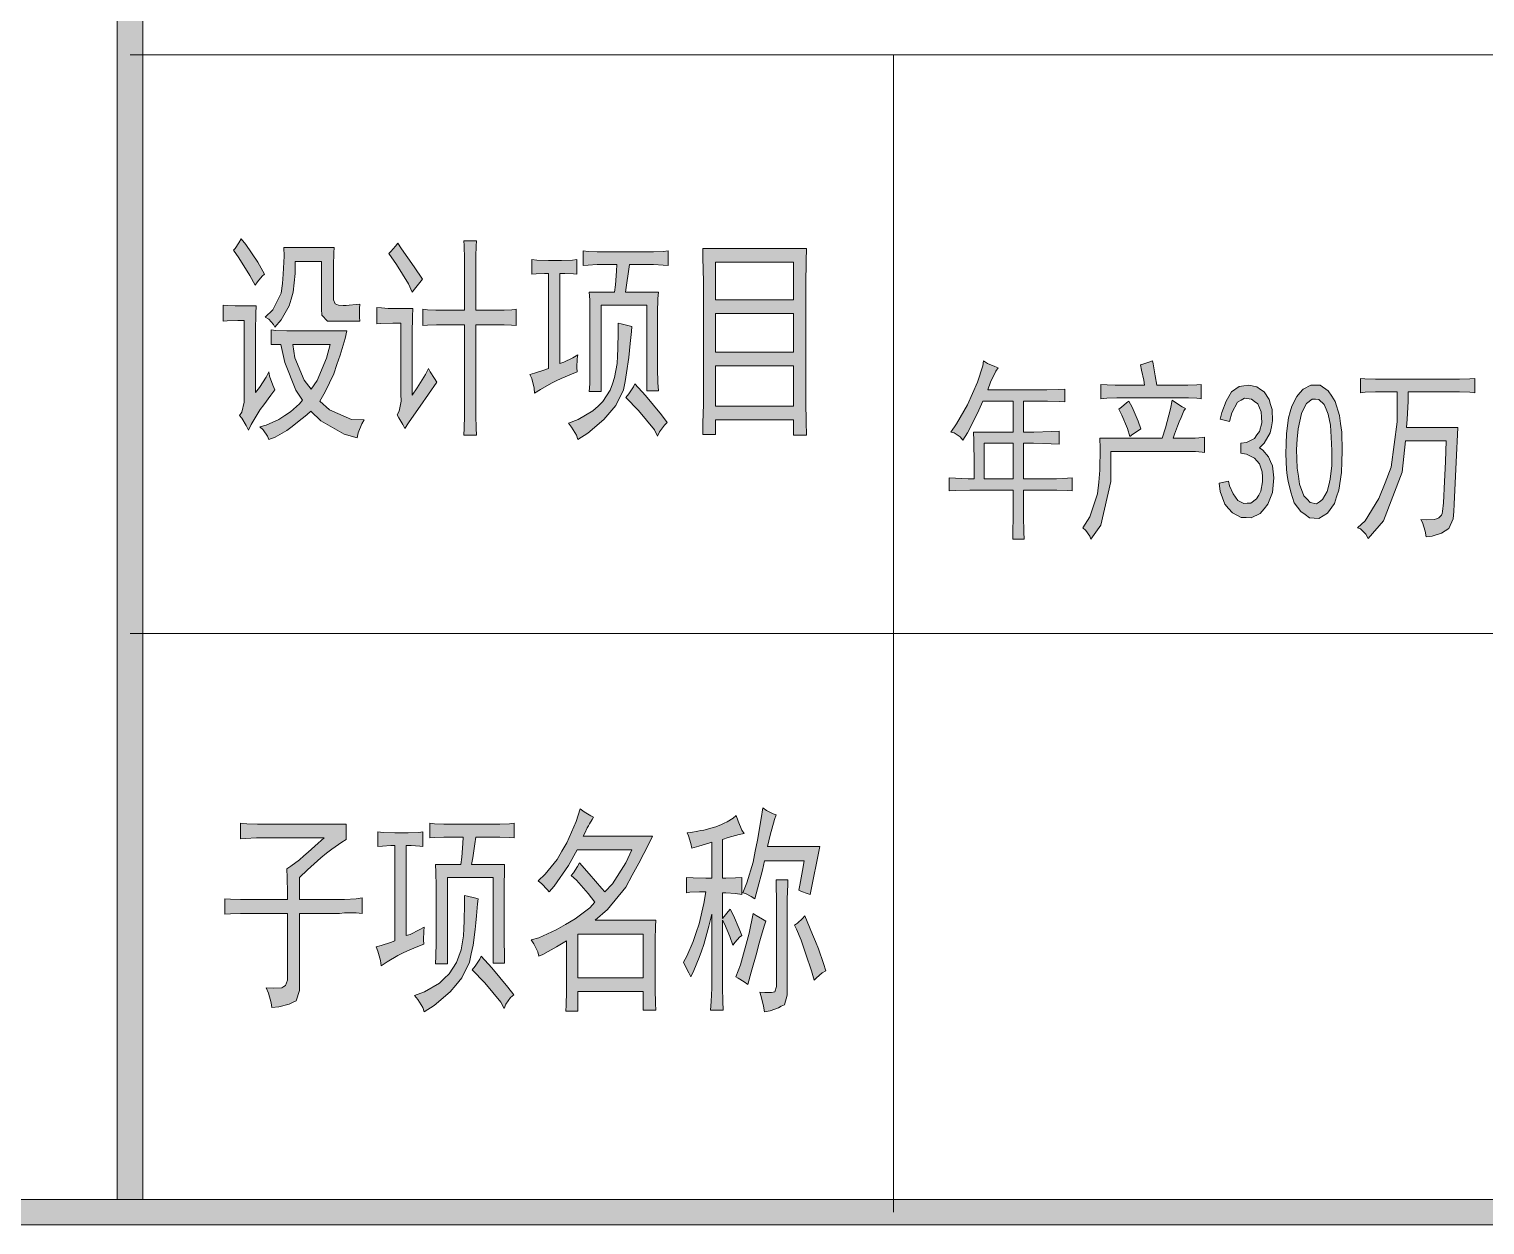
# Model space of a CAD drawing. Header units: millimetres. Extents: x 0 to 207, y 0 to 293.
# Drawn here: x 75.89 to 104.08, y 242.39 to 265.55 of the extents above; entities that cross this region are included whole.
import ezdxf

# ---------------------------------------------------------------- set-up
doc = ezdxf.new("R2010")
doc.units = ezdxf.units.MM

msp = doc.modelspace()

# ---------------------------------------------------------------- hatches: boundary and pattern name
h = msp.add_hatch(color=0)
h.dxf.hatch_style = 2
h.paths.add_polyline_path([(77.593472, 287.224611), (78.087361, 287.224611), (78.087361, 242.883972), (77.593472, 242.883972)])
h = msp.add_hatch(color=0)
h.dxf.hatch_style = 2
h.paths.add_polyline_path([(79.992361, 261.485944), (80.084083, 261.376583), (80.313389, 261.037917), (80.443917, 260.805083), (80.398056, 260.76275), (80.306333, 260.653389), (80.260472, 260.589889), (80.161694, 260.780389), (79.950028, 261.119056), (79.840667, 261.27075), (79.875944, 261.3025), (79.950028, 261.411861)])
h = msp.add_hatch(color=0)
h.dxf.hatch_style = 2
h.paths.add_polyline_path([(83.02625, 261.401278), (83.100333, 261.295444), (83.340222, 260.946194), (83.5025, 260.706306), (83.449583, 260.639278), (83.350806, 260.512278), (83.304944, 260.455833), (83.230861, 260.614583), (83.001556, 260.988528), (82.849861, 261.203722), (82.892194, 261.242528), (82.980389, 261.344833)])
h = msp.add_hatch(color=0)
h.dxf.hatch_style = 2
h.paths.add_polyline_path([(84.317417, 260.106583), (84.317417, 260.935611), (84.317417, 261.101417), (84.310361, 261.358944), (84.303306, 261.450667), (84.546722, 261.450667), (84.543194, 261.344833), (84.536139, 261.154333), (84.536139, 261.069667), (84.536139, 260.106583), (85.012389, 260.106583), (85.082944, 260.106583), (85.234639, 260.113639), (85.315778, 260.124222), (85.315778, 259.806722), (85.227583, 259.817306), (85.082944, 259.824361), (85.0265, 259.824361), (84.536139, 259.824361), (84.536139, 258.162778), (84.536139, 258.064), (84.543194, 257.824111), (84.546722, 257.683), (84.303306, 257.683), (84.310361, 257.824111), (84.317417, 258.056944), (84.317417, 258.148667), (84.317417, 259.824361), (83.862333, 259.824361), (83.774139, 259.824361), (83.601278, 259.817306), (83.513083, 259.806722), (83.513083, 260.124222), (83.601278, 260.113639), (83.763556, 260.106583), (83.841167, 260.106583)])
h = msp.add_hatch(color=0)
h.dxf.hatch_style = 2
h.paths.add_polyline_path([(81.759778, 259.891389), (81.661, 259.891389), (81.555167, 260.007806), (81.548111, 260.124222), (81.548111, 261.052028), (81.036583, 261.052028), (81.036583, 260.819194), (81.001306, 260.455833), (80.9625, 260.321778), (80.923694, 260.19125), (80.764944, 259.916083), (80.641472, 259.774972), (80.620306, 259.831417), (80.528583, 259.933722), (80.458028, 259.972528), (80.602667, 260.113639), (80.768472, 260.438194), (80.789639, 260.621639), (80.807278, 260.805083), (80.824917, 261.154333), (80.817861, 261.320139), (81.795056, 261.320139), (81.788, 261.217833), (81.780944, 260.970889), (81.780944, 260.819194), (81.780944, 260.371167), (81.780944, 260.307667), (81.812694, 260.226528), (81.844444, 260.215944), (81.879722, 260.201833), (81.967917, 260.194778), (82.027889, 260.198306), (82.084333, 260.201833), (82.218389, 260.215944), (82.292472, 260.223), (82.281889, 260.141861), (82.281889, 259.972528), (82.292472, 259.891389)])
h = msp.add_hatch(color=0)
h.dxf.hatch_style = 2
h.paths.add_polyline_path([(86.501111, 258.910667), (86.39175, 258.868333), (86.187139, 258.783667), (86.095417, 258.737806), (86.000167, 258.691944), (85.792028, 258.572), (85.675611, 258.497917), (85.665028, 258.596694), (85.619167, 258.780139), (85.583889, 258.861278), (85.675611, 258.885972), (85.855528, 258.945944), (85.943722, 258.977694), (85.943722, 260.819194), (85.866111, 260.819194), (85.703833, 260.812139), (85.619167, 260.805083), (85.619167, 261.087306), (85.717944, 261.076722), (85.943722, 261.069667), (86.070722, 261.069667), (86.197722, 261.069667), (86.409389, 261.076722), (86.490528, 261.087306), (86.490528, 260.805083), (86.427028, 260.812139), (86.261222, 260.819194), (86.162444, 260.819194), (86.162444, 259.076472), (86.240056, 259.101167), (86.412917, 259.185833), (86.511694, 259.242278), (86.501111, 259.161139), (86.494056, 258.995333)])
h = msp.add_hatch(color=0)
h.dxf.hatch_style = 2
h.paths.add_polyline_path([(87.884, 261.235472), (87.975722, 261.235472), (88.162694, 261.242528), (88.257944, 261.253111), (88.257944, 260.970889), (88.162694, 260.977944), (87.975722, 260.988528), (87.884, 260.988528), (87.513583, 260.988528), (87.495944, 260.854472), (87.453611, 260.589889), (87.432444, 260.455833), (88.070972, 260.455833), (88.063917, 260.332361), (88.056861, 260.057194), (88.056861, 259.909028), (88.056861, 259.076472), (88.056861, 258.970639), (88.063917, 258.702528), (88.070972, 258.547306), (87.848722, 258.547306), (87.848722, 260.205361), (86.966778, 260.205361), (86.966778, 258.529667), (86.733944, 258.529667), (86.741, 258.677833), (86.744528, 258.945944), (86.744528, 259.062361), (86.744528, 259.909028), (86.744528, 260.0325), (86.741, 260.307667), (86.733944, 260.455833), (87.220778, 260.455833), (87.238417, 260.596944), (87.263111, 260.861528), (87.266639, 260.988528), (86.977361, 260.988528), (86.889167, 260.988528), (86.70925, 260.977944), (86.617528, 260.970889), (86.617528, 261.253111), (86.70925, 261.242528), (86.889167, 261.235472), (86.977361, 261.235472)])
h = msp.add_hatch(color=0)
h.paths.add_polyline_path([(90.942583, 261.3025), (90.935528, 261.062611), (90.928472, 260.604), (90.928472, 260.388806), (90.928472, 258.445), (90.928472, 258.321528), (90.935528, 257.940528), (90.942583, 257.683), (90.685056, 257.683), (90.685056, 257.982861), (89.175167, 257.982861), (89.175167, 257.700639), (88.93175, 257.700639), (88.935278, 257.922889), (88.942333, 258.279194), (88.942333, 258.41325), (88.942333, 260.388806), (88.942333, 260.663972), (88.935278, 261.119056), (88.93175, 261.3025)])
h.paths.add_polyline_path([(90.685056, 258.247444), (90.685056, 259.027083), (89.175167, 259.027083), (89.175167, 258.247444)])
h.paths.add_polyline_path([(90.685056, 259.291667), (90.685056, 260.039556), (89.175167, 260.039556), (89.175167, 259.291667)])
h.paths.add_polyline_path([(90.685056, 260.307667), (90.685056, 261.037917), (89.175167, 261.037917), (89.175167, 260.307667)])
h = msp.add_hatch(color=0)
h.dxf.hatch_style = 2
h.paths.add_polyline_path([(80.281639, 260.19125), (80.278111, 260.039556), (80.271056, 259.707944), (80.271056, 259.5245), (80.271056, 258.512028), (80.345139, 258.610806), (80.475667, 258.811889), (80.528583, 258.910667), (80.542694, 258.829528), (80.602667, 258.653139), (80.641472, 258.561417), (80.567389, 258.462639), (80.429806, 258.272139), (80.362778, 258.180417), (80.299278, 258.088694), (80.182861, 257.891139), (80.133472, 257.781778), (80.091139, 257.8735), (80.002944, 258.014611), (79.957083, 258.064), (80.002944, 258.131028), (80.048806, 258.321528), (80.048806, 258.445), (80.048806, 259.909028), (79.928861, 259.909028), (79.72425, 259.898444), (79.643111, 259.891389), (79.643111, 260.205361), (79.720722, 260.198306), (79.875944, 260.19125), (79.957083, 260.19125)])
h = msp.add_hatch(color=0)
h.dxf.hatch_style = 2
h.paths.add_polyline_path([(83.315528, 260.138333), (83.312, 259.983111), (83.304944, 259.6515), (83.304944, 259.475111), (83.304944, 258.462639), (83.403722, 258.60375), (83.558944, 258.861278), (83.618917, 258.977694), (83.654194, 258.910667), (83.735333, 258.780139), (83.781194, 258.713111), (83.456639, 258.247444), (83.379028, 258.138083), (83.234389, 257.922889), (83.163833, 257.817056), (83.125028, 257.891139), (83.047417, 258.021667), (83.015667, 258.081639), (83.054472, 258.148667), (83.08975, 258.346222), (83.082694, 258.480278), (83.082694, 259.856111), (82.927472, 259.856111), (82.694639, 259.849056), (82.620556, 259.842), (82.620556, 260.155972), (82.712278, 260.148917), (82.839278, 260.138333), (82.874556, 260.138333)])
h = msp.add_hatch(color=0)
h.paths.add_polyline_path([(80.574444, 259.725583), (80.666167, 259.715), (80.874306, 259.707944), (80.990722, 259.707944), (82.038472, 259.707944), (82.003194, 259.559778), (81.907944, 259.231694), (81.844444, 259.051778), (81.784472, 258.875389), (81.618667, 258.522611), (81.516361, 258.346222), (81.699806, 258.173361), (82.130194, 257.989917), (82.373611, 257.982861), (82.32775, 257.90525), (82.257194, 257.732389), (82.236028, 257.633611), (81.985556, 257.707694), (81.537528, 257.965222), (81.339972, 258.148667), (81.265889, 258.081639), (81.085972, 257.937), (80.980139, 257.855861), (80.874306, 257.77825), (80.648528, 257.647722), (80.528583, 257.598333), (80.503889, 257.665361), (80.415694, 257.788833), (80.352194, 257.848806), (80.479194, 257.880556), (80.722611, 257.989917), (80.8355, 258.064), (80.948389, 258.138083), (81.12125, 258.289778), (81.177694, 258.363861), (81.050694, 258.554361), (80.839028, 259.094111), (80.757889, 259.443361), (80.574444, 259.443361)])
h.paths.add_polyline_path([(81.350556, 258.579056), (81.466972, 258.744861), (81.646889, 259.178778), (81.713917, 259.443361), (80.990722, 259.443361), (81.033056, 259.185833), (81.212972, 258.751917)])
h = msp.add_hatch(color=0)
h.dxf.hatch_style = 2
h.paths.add_polyline_path([(87.559444, 259.792611), (87.548861, 259.690306), (87.524167, 259.461), (87.513583, 259.326944), (87.499472, 259.192889), (87.457139, 258.893028), (87.425389, 258.727222), (87.393639, 258.561417), (87.245472, 258.258028), (87.129056, 258.123972), (87.012639, 257.986389), (86.705722, 257.725333), (86.511694, 257.598333), (86.483472, 257.683), (86.39175, 257.84175), (86.32825, 257.915833), (86.51875, 257.989917), (86.8045, 258.155722), (86.903278, 258.247444), (86.998528, 258.339167), (87.136111, 258.554361), (87.181972, 258.677833), (87.224306, 258.804833), (87.273694, 259.072944), (87.28075, 259.217583), (87.284278, 259.362222), (87.291333, 259.68325), (87.291333, 259.856111), (87.351306, 259.842), (87.481833, 259.806722)])
h = msp.add_hatch(color=0)
h.paths.add_polyline_path([(93.733056, 257.7465), (93.845944, 257.901722), (94.057611, 258.272139), (94.152861, 258.490861), (94.251639, 258.713111), (94.357472, 259.027083), (94.368056, 259.122333), (94.445667, 259.076472), (94.586778, 259.012972), (94.653806, 258.988278), (94.607944, 258.924778), (94.505639, 258.713111), (94.449194, 258.564944), (95.482833, 258.564944), (95.595722, 258.564944), (95.825028, 258.572), (95.944972, 258.579056), (95.944972, 258.332111), (95.835611, 258.339167), (95.606306, 258.346222), (95.482833, 258.346222), (95.144167, 258.346222), (95.144167, 257.7465), (95.341722, 257.7465), (95.683917, 257.753556), (95.832083, 257.760611), (95.832083, 257.513667), (95.676861, 257.520722), (95.334667, 257.527778), (95.144167, 257.527778), (95.144167, 256.839861), (95.666278, 256.839861), (95.779167, 256.839861), (95.990833, 256.850444), (96.086083, 256.8575), (96.086083, 256.607028), (95.994361, 256.614083), (95.786222, 256.621139), (95.666278, 256.621139), (95.144167, 256.621139), (95.144167, 256.286), (95.144167, 256.116667), (95.151222, 255.80975), (95.15475, 255.672167), (94.9325, 255.672167), (94.936028, 255.80975), (94.939556, 256.102556), (94.939556, 256.257778), (94.939556, 256.621139), (94.244583, 256.621139), (94.103472, 256.621139), (93.831833, 256.614083), (93.704833, 256.607028), (93.704833, 256.8575), (93.824778, 256.850444), (94.068194, 256.839861), (94.184611, 256.839861), (94.184611, 257.125611), (94.177556, 257.580694), (94.174028, 257.7465), (94.939556, 257.7465), (94.939556, 258.346222), (94.357472, 258.346222), (94.251639, 258.113389), (94.057611, 257.732389), (93.969417, 257.58775), (93.912972, 257.65125), (93.796556, 257.732389)])
h.paths.add_polyline_path([(94.939556, 256.839861), (94.939556, 257.527778), (94.378639, 257.527778), (94.378639, 256.839861)])
h = msp.add_hatch(color=0)
h.dxf.hatch_style = 2
h.paths.add_polyline_path([(97.641833, 259.122333), (97.652417, 259.069417), (97.691222, 258.836583), (97.722972, 258.653139), (98.2345, 258.653139), (98.326222, 258.653139), (98.499083, 258.660194), (98.58375, 258.66725), (98.58375, 258.392083), (98.499083, 258.399139), (98.340333, 258.406194), (98.26625, 258.406194), (97.028, 258.406194), (96.950389, 258.406194), (96.756361, 258.399139), (96.639944, 258.392083), (96.639944, 258.66725), (96.763417, 258.660194), (96.918639, 258.653139), (96.957444, 258.653139), (97.486611, 258.653139), (97.4725, 258.748389), (97.430167, 258.945944), (97.405472, 259.04825), (97.468972, 259.069417), (97.585389, 259.104694)])
h = msp.add_hatch(color=0)
h.dxf.hatch_style = 2
h.paths.add_polyline_path([(87.615889, 258.677833), (87.8205, 258.455583), (88.134472, 258.081639), (88.243833, 257.929944), (88.187389, 257.880556), (88.092139, 257.750028), (88.056861, 257.665361), (87.993361, 257.788833), (87.686444, 258.162778), (87.443028, 258.41325), (87.499472, 258.487333), (87.587667, 258.621389)])
h = msp.add_hatch(color=0)
h.dxf.hatch_style = 2
h.paths.add_polyline_path([(98.929472, 256.755194), (99.112917, 256.797528), (99.134083, 256.702278), (99.201111, 256.547056), (99.246972, 256.483556), (99.292833, 256.420056), (99.40925, 256.363611), (99.476278, 256.367139), (99.546833, 256.370667), (99.656194, 256.451806), (99.698528, 256.525889), (99.737333, 256.6035), (99.772611, 256.779889), (99.769083, 256.878667), (99.762028, 256.977444), (99.709111, 257.129139), (99.66325, 257.185583), (99.613861, 257.2385), (99.458639, 257.316111), (99.349278, 257.337278), (99.349278, 257.527778), (99.458639, 257.541889), (99.613861, 257.623028), (99.66325, 257.690056), (99.709111, 257.753556), (99.754972, 257.926417), (99.747917, 258.03225), (99.744389, 258.138083), (99.677361, 258.293306), (99.613861, 258.339167), (99.553889, 258.385028), (99.423361, 258.399139), (99.356333, 258.360333), (99.285778, 258.325056), (99.176417, 258.120444), (99.134083, 257.951111), (98.950639, 257.996972), (98.982389, 258.1275), (99.067056, 258.346222), (99.119972, 258.434417), (99.172889, 258.522611), (99.317528, 258.624917), (99.40925, 258.639028), (99.5045, 258.653139), (99.66325, 258.621389), (99.733806, 258.572), (99.800833, 258.526139), (99.899611, 258.377972), (99.927833, 258.279194), (99.956056, 258.180417), (99.963111, 257.965222), (99.941944, 257.848806), (99.920778, 257.732389), (99.804361, 257.527778), (99.709111, 257.439583), (99.779667, 257.39725), (99.889028, 257.266722), (99.927833, 257.178528), (99.966639, 257.090333), (99.991333, 256.861028), (99.977222, 256.716389), (99.966639, 256.575278), (99.874917, 256.345972), (99.800833, 256.257778), (99.723222, 256.169583), (99.550361, 256.084917), (99.451583, 256.088444), (99.356333, 256.091972), (99.187, 256.180167), (99.112917, 256.264833), (99.042361, 256.3495), (98.950639, 256.592917)])
h = msp.add_hatch(color=0)
h.paths.add_polyline_path([(100.227694, 257.520722), (100.23475, 257.71475), (100.273556, 258.021667), (100.305306, 258.134556), (100.340583, 258.247444), (100.432306, 258.434417), (100.495806, 258.5085), (100.555778, 258.579056), (100.707472, 258.653139), (100.795667, 258.653139), (100.887389, 258.653139), (101.042611, 258.547306), (101.109639, 258.441472), (101.176667, 258.335639), (101.261333, 258.067528), (101.2825, 257.908778), (101.303667, 257.7465), (101.31425, 257.379611), (101.307194, 257.171472), (101.300139, 256.963333), (101.25075, 256.621139), (101.204889, 256.490611), (101.162556, 256.360083), (101.032028, 256.176639), (100.943833, 256.123722), (100.859167, 256.074333), (100.682778, 256.084917), (100.598111, 256.148417), (100.509917, 256.208389), (100.386444, 256.374194), (100.351167, 256.4765), (100.315889, 256.578806), (100.2665, 256.794), (100.248861, 256.906889), (100.23475, 257.019778), (100.224167, 257.326694)])
h.paths.add_polyline_path([(100.442889, 257.608917), (100.428778, 257.407833), (100.439361, 257.048), (100.464056, 256.892778), (100.48875, 256.734028), (100.573417, 256.511778), (100.633389, 256.448278), (100.693361, 256.38125), (100.813306, 256.356556), (100.873278, 256.395361), (100.93325, 256.437694), (101.024972, 256.596444), (101.053194, 256.716389), (101.081417, 256.836333), (101.109639, 257.100917), (101.109639, 257.242028), (101.109639, 257.386667), (101.102583, 257.644194), (101.092, 257.760611), (101.084944, 257.880556), (101.039083, 258.092222), (101.000278, 258.187472), (100.961472, 258.279194), (100.859167, 258.377972), (100.795667, 258.3815), (100.732167, 258.385028), (100.619278, 258.296833), (100.573417, 258.201583), (100.524028, 258.106333), (100.460528, 257.81)])
h = msp.add_hatch(color=0)
h.dxf.hatch_style = 2
h.paths.add_polyline_path([(102.940556, 255.718028), (102.919389, 255.827389), (102.866472, 255.993194), (102.83825, 256.053167), (102.944083, 256.046111), (103.095778, 256.053167), (103.138111, 256.067278), (103.183972, 256.081389), (103.236889, 256.134306), (103.247472, 256.169583), (103.258056, 256.204861), (103.275694, 256.377722), (103.28275, 256.511778), (103.289806, 256.649361), (103.3145, 257.178528), (103.328611, 257.573639), (102.541917, 257.573639), (102.474889, 256.966861), (102.111528, 256.024944), (101.815194, 255.686278), (101.769333, 255.767417), (101.667028, 255.869722), (101.610583, 255.890889), (101.75875, 256.024944), (102.023333, 256.458861), (102.143278, 256.76225), (102.259694, 257.065639), (102.376111, 257.944056), (102.376111, 258.522611), (102.069194, 258.522611), (101.956306, 258.522611), (101.75875, 258.515556), (101.670556, 258.5085), (101.670556, 258.783667), (101.751694, 258.776611), (101.956306, 258.769556), (102.079778, 258.769556), (103.47325, 258.769556), (103.582611, 258.769556), (103.787222, 258.776611), (103.878944, 258.783667), (103.878944, 258.5085), (103.787222, 258.515556), (103.582611, 258.522611), (103.47325, 258.522611), (102.591306, 258.522611), (102.587778, 258.339167), (102.570139, 257.996972), (102.559556, 257.834694), (103.554389, 257.834694), (103.522639, 257.164417), (103.480306, 256.3495), (103.47325, 256.204861), (103.462667, 256.06375), (103.378, 255.876778), (103.307444, 255.834444), (103.236889, 255.788583), (103.053444, 255.732139)])
h = msp.add_hatch(color=0)
h.dxf.hatch_style = 2
h.paths.add_polyline_path([(98.276833, 258.201583), (98.248611, 258.155722), (98.192167, 258.028722), (98.156889, 257.944056), (98.125139, 257.859389), (98.065167, 257.704167), (98.040472, 257.630083), (98.357972, 257.630083), (98.463806, 257.630083), (98.608444, 257.637139), (98.643722, 257.644194), (98.643722, 257.351389), (98.601389, 257.358444), (98.470861, 257.369028), (98.379139, 257.369028), (96.833972, 257.369028), (96.833972, 256.790472), (96.639944, 255.943806), (96.445917, 255.672167), (96.42475, 255.732139), (96.347139, 255.8415), (96.290694, 255.890889), (96.42475, 256.102556), (96.576444, 256.547056), (96.597611, 256.776361), (96.618778, 257.005667), (96.629361, 257.432528), (96.618778, 257.630083), (97.825278, 257.630083), (97.892306, 257.827639), (97.987556, 258.194528), (98.019306, 258.360333), (98.086333, 258.318), (98.213333, 258.236861)])
h = msp.add_hatch(color=0)
h.dxf.hatch_style = 2
h.paths.add_polyline_path([(97.179694, 258.346222), (97.243194, 258.229806), (97.359611, 257.958167), (97.416056, 257.806472), (97.366667, 257.77825), (97.257306, 257.704167), (97.200861, 257.658306), (97.155, 257.813528), (97.049167, 258.074583), (96.985667, 258.187472), (97.038583, 258.229806), (97.133833, 258.310944)])
h = msp.add_hatch(color=0)
h.paths.add_polyline_path([(86.815083, 250.28525), (86.786861, 250.242917), (86.737472, 250.15825), (86.716306, 250.119444), (86.695139, 250.077111), (86.64575, 249.978333), (86.617528, 249.918361), (87.954556, 249.918361), (87.884, 249.770194), (87.689972, 249.392722), (87.562972, 249.163417), (87.4395, 248.934111), (87.083194, 248.500194), (86.850361, 248.292056), (88.025111, 248.292056), (88.018056, 248.168583), (88.011, 247.911056), (88.011, 247.777), (88.011, 247.096139), (88.011, 246.955028), (88.018056, 246.679861), (88.025111, 246.549333), (87.778167, 246.549333), (87.778167, 246.912694), (86.511694, 246.912694), (86.511694, 246.531694), (86.278861, 246.531694), (86.285917, 246.648111), (86.292972, 246.912694), (86.292972, 247.064389), (86.292972, 247.893417), (86.098944, 247.777), (85.834361, 247.628833), (85.75675, 247.593556), (85.735583, 247.678222), (85.657972, 247.833444), (85.605056, 247.911056), (85.75675, 247.949861), (86.091889, 248.101556), (86.275333, 248.207389), (86.458778, 248.31675), (86.741, 248.531944), (86.839778, 248.641306), (86.70925, 248.807111), (86.483472, 249.064639), (86.384694, 249.156361), (86.427028, 249.20575), (86.508167, 249.329222), (86.546972, 249.403306), (86.733944, 249.188111), (86.977361, 248.905889), (87.037333, 248.838861), (87.181972, 248.997611), (87.443028, 249.403306), (87.559444, 249.653778), (86.501111, 249.653778), (86.32825, 249.353917), (86.053083, 248.948222), (85.954306, 248.838861), (85.919028, 248.88825), (85.816722, 248.997611), (85.746167, 249.054056), (85.880222, 249.181056), (86.109528, 249.466806), (86.204778, 249.629083), (86.300028, 249.791361), (86.476417, 250.200583), (86.557556, 250.451056), (86.635167, 250.391083), (86.762167, 250.309944)])
h.paths.add_polyline_path([(87.778167, 247.177278), (87.778167, 248.023944), (86.511694, 248.023944), (86.511694, 247.177278)])
h = msp.add_hatch(color=0)
h.dxf.hatch_style = 2
h.paths.add_polyline_path([(90.349917, 250.334639), (90.318167, 250.242917), (90.237028, 249.936), (90.184111, 249.720806), (91.196583, 249.720806), (91.009611, 248.789472), (90.953167, 248.807111), (90.843806, 248.845917), (90.790889, 248.874139), (90.812056, 248.972917), (90.864972, 249.255139), (90.893194, 249.438583), (90.127667, 249.438583), (90.085333, 249.262194), (89.993611, 248.898833), (89.940694, 248.704806), (89.870139, 248.747139), (89.75725, 248.807111), (89.707861, 248.821222), (89.785472, 249.01525), (89.905417, 249.417417), (89.94775, 249.629083), (89.990083, 249.84075), (90.064167, 250.260556), (90.092389, 250.465167), (90.166472, 250.415778), (90.297, 250.34875)])
h = msp.add_hatch(color=0)
h.dxf.hatch_style = 2
h.paths.add_polyline_path([(80.479194, 246.979722), (80.61325, 246.972667), (80.782583, 246.98325), (80.817861, 247.004417), (80.853139, 247.025583), (80.888417, 247.127889), (80.888417, 247.212556), (80.888417, 248.422583), (80.062917, 248.422583), (79.981778, 248.422583), (79.78775, 248.415528), (79.678389, 248.408472), (79.678389, 248.704806), (79.78775, 248.69775), (79.981778, 248.690694), (80.062917, 248.690694), (80.888417, 248.690694), (80.888417, 248.821222), (80.881361, 249.121083), (80.874306, 249.286889), (80.955444, 249.336278), (81.12125, 249.463278), (81.205917, 249.537361), (81.290583, 249.611444), (81.484611, 249.784306), (81.5975, 249.886611), (80.412167, 249.886611), (80.288694, 249.886611), (80.0735, 249.876028), (79.981778, 249.868972), (79.981778, 250.168833), (80.101722, 250.15825), (80.306333, 250.151194), (80.387472, 250.151194), (82.027889, 250.151194), (82.027889, 249.851333), (81.939694, 249.801944), (81.745667, 249.667889), (81.643361, 249.58675), (81.537528, 249.502083), (81.276472, 249.26925), (81.12125, 249.121083), (81.12125, 248.690694), (81.897361, 248.690694), (81.996139, 248.690694), (82.218389, 248.704806), (82.338333, 248.722444), (82.338333, 248.422583), (82.218389, 248.433167), (81.996139, 248.433167), (81.897361, 248.422583), (81.12125, 248.422583), (81.12125, 247.096139), (81.12125, 246.930333), (81.054222, 246.72925), (80.987194, 246.6975), (80.920167, 246.66575), (80.719083, 246.612833), (80.585028, 246.598722), (80.574444, 246.690444), (80.521528, 246.880944)])
h = msp.add_hatch(color=0)
h.dxf.hatch_style = 2
h.paths.add_polyline_path([(84.910083, 250.151194), (85.001806, 250.151194), (85.188778, 250.15825), (85.2805, 250.168833), (85.2805, 249.886611), (85.188778, 249.893667), (85.001806, 249.900722), (84.910083, 249.900722), (84.536139, 249.900722), (84.5185, 249.770194), (84.479694, 249.502083), (84.455, 249.371556), (85.093528, 249.371556), (85.09, 249.244556), (85.082944, 248.972917), (85.082944, 248.821222), (85.082944, 247.992194), (85.082944, 247.882833), (85.09, 247.61825), (85.093528, 247.4595), (84.874806, 247.4595), (84.874806, 249.121083), (83.989333, 249.121083), (83.989333, 247.445389), (83.7565, 247.445389), (83.763556, 247.593556), (83.770611, 247.858139), (83.770611, 247.974556), (83.770611, 248.821222), (83.770611, 248.948222), (83.763556, 249.219861), (83.7565, 249.371556), (84.246861, 249.371556), (84.2645, 249.512667), (84.285667, 249.77725), (84.292722, 249.900722), (84.003444, 249.900722), (83.91525, 249.900722), (83.735333, 249.893667), (83.643611, 249.886611), (83.643611, 250.168833), (83.735333, 250.15825), (83.91525, 250.151194), (84.003444, 250.151194)])
h = msp.add_hatch(color=0)
h.dxf.hatch_style = 2
h.paths.add_polyline_path([(88.557806, 247.477139), (88.621306, 247.593556), (88.744778, 247.879306), (88.801222, 248.052167), (88.861194, 248.2215), (88.952917, 248.616611), (88.988194, 248.838861), (88.864722, 248.838861), (88.681278, 248.831806), (88.617778, 248.821222), (88.617778, 249.121083), (88.744778, 249.114028), (88.988194, 249.103444), (89.104611, 249.103444), (89.104611, 249.801944), (89.048167, 249.784306), (88.854139, 249.727861), (88.720083, 249.685528), (88.698917, 249.77725), (88.653056, 249.925417), (88.628361, 249.985389), (88.702444, 249.992444), (88.8365, 250.013611), (88.896472, 250.027722), (88.952917, 250.038306), (89.069333, 250.066528), (89.129306, 250.084167), (89.18575, 250.101806), (89.295111, 250.144139), (89.348028, 250.168833), (89.400944, 250.193528), (89.517361, 250.267611), (89.580861, 250.317), (89.616139, 250.207639), (89.690222, 250.034778), (89.732556, 249.96775), (89.633778, 249.950111), (89.425639, 249.893667), (89.31275, 249.851333), (89.31275, 249.103444), (89.37625, 249.103444), (89.563222, 249.114028), (89.686694, 249.121083), (89.686694, 248.789472), (89.563222, 248.807111), (89.37625, 248.821222), (89.31275, 248.821222), (89.31275, 248.323806), (89.348028, 248.366139), (89.425639, 248.457861), (89.464444, 248.50725), (89.524417, 248.383778), (89.633778, 248.12625), (89.686694, 247.992194), (89.644361, 247.960444), (89.559694, 247.868722), (89.510306, 247.80875), (89.453861, 247.974556), (89.355083, 248.217972), (89.31275, 248.292056), (89.31275, 247.064389), (89.31275, 246.979722), (89.319806, 246.722194), (89.326861, 246.549333), (89.079917, 246.549333), (89.094028, 246.715139), (89.104611, 246.972667), (89.104611, 247.064389), (89.104611, 248.408472), (89.051694, 248.175639), (88.952917, 247.819333), (88.907056, 247.692333), (88.861194, 247.568861), (88.755361, 247.318389), (88.698917, 247.194917), (88.663639, 247.269), (88.593083, 247.410111)])
h = msp.add_hatch(color=0)
h.dxf.hatch_style = 2
h.paths.add_polyline_path([(83.527194, 247.826389), (83.414306, 247.784056), (83.213222, 247.699389), (83.117972, 247.653528), (83.02625, 247.607667), (82.818111, 247.487722), (82.701694, 247.410111), (82.687583, 247.512417), (82.641722, 247.692333), (82.606444, 247.777), (82.701694, 247.801694), (82.881611, 247.858139), (82.966278, 247.893417), (82.966278, 249.734917), (82.892194, 249.734917), (82.729917, 249.727861), (82.641722, 249.720806), (82.641722, 250.003028), (82.7405, 249.992444), (82.966278, 249.985389), (83.096806, 249.985389), (83.223806, 249.985389), (83.431944, 249.992444), (83.513083, 250.003028), (83.513083, 249.720806), (83.449583, 249.727861), (83.287306, 249.734917), (83.188528, 249.734917), (83.188528, 247.992194), (83.262611, 248.016889), (83.439, 248.101556), (83.537778, 248.158), (83.527194, 248.076861), (83.520139, 247.911056)])
h = msp.add_hatch(color=0)
h.dxf.hatch_style = 2
h.paths.add_polyline_path([(90.579222, 249.071694), (90.575694, 248.987028), (90.568639, 248.69775), (90.568639, 248.489611), (90.568639, 246.997361), (90.568639, 246.838611), (90.512194, 246.651639), (90.452222, 246.623417), (90.395778, 246.595194), (90.2335, 246.53875), (90.127667, 246.514056), (90.110028, 246.623417), (90.064167, 246.813917), (90.035944, 246.895056), (90.134722, 246.888), (90.26525, 246.888), (90.297, 246.895056), (90.32875, 246.905639), (90.3605, 247.004417), (90.3605, 247.096139), (90.3605, 248.489611), (90.3605, 248.680111), (90.353444, 248.972917), (90.349917, 249.071694)])
h = msp.add_hatch(color=0)
h.dxf.hatch_style = 2
h.paths.add_polyline_path([(84.582, 248.704806), (84.571417, 248.606028), (84.546722, 248.373194), (84.536139, 248.242667), (84.525556, 248.108611), (84.483222, 247.80875), (84.447944, 247.642944), (84.416194, 247.477139), (84.268028, 247.17375), (84.151611, 247.036167), (84.038722, 246.902111), (83.728278, 246.637528), (83.537778, 246.514056), (83.509556, 246.598722), (83.414306, 246.753944), (83.350806, 246.831556), (83.541306, 246.905639), (83.830583, 247.071444), (83.925833, 247.163167), (84.021083, 247.254889), (84.162194, 247.470083), (84.204528, 247.593556), (84.250389, 247.717028), (84.299778, 247.988667), (84.303306, 248.133306), (84.310361, 248.277944), (84.317417, 248.598972), (84.317417, 248.771833), (84.373861, 248.757722), (84.507917, 248.722444)])
h = msp.add_hatch(color=0)
h.dxf.hatch_style = 2
h.paths.add_polyline_path([(90.152361, 248.274417), (90.117083, 248.175639), (90.046528, 247.939278), (90.01125, 247.801694), (89.975972, 247.664111), (89.870139, 247.286639), (89.803111, 247.04675), (89.732556, 247.096139), (89.616139, 247.170222), (89.570278, 247.194917), (89.662, 247.42775), (89.831333, 248.041583), (89.905417, 248.422583), (89.965389, 248.383778), (90.085333, 248.309694)])
h = msp.add_hatch(color=0)
h.dxf.hatch_style = 2
h.paths.add_polyline_path([(90.907306, 248.373194), (90.953167, 248.267361), (91.059, 248.016889), (91.115444, 247.875778), (91.171889, 247.734667), (91.270667, 247.452444), (91.313, 247.311333), (91.242444, 247.269), (91.133083, 247.177278), (91.09075, 247.127889), (91.034306, 247.311333), (90.928472, 247.632361), (90.882611, 247.769944), (90.83675, 247.904), (90.748556, 248.115667), (90.70975, 248.193278), (90.762667, 248.232083), (90.861444, 248.323806)])
h = msp.add_hatch(color=0)
h.dxf.hatch_style = 2
h.paths.add_polyline_path([(84.641972, 247.593556), (84.846583, 247.371306), (85.157028, 246.997361), (85.269917, 246.845667), (85.209944, 246.796278), (85.118222, 246.66575), (85.082944, 246.581083), (85.019444, 246.704556), (84.712528, 247.0785), (84.465583, 247.328972), (84.525556, 247.403056), (84.61375, 247.537111)])
h = msp.add_hatch(color=0)
h.dxf.hatch_style = 2
h.paths.add_polyline_path([(201.9935, 242.883972), (201.9935, 242.390083), (25.124833, 242.390083), (25.124833, 242.883972)])

# ---------------------------------------------------------------- linework, layer by layer
at = {"color": 0, "lineweight": 0}
for points in [[(77.593472, 287.224611), (78.087361, 287.224611), (78.087361, 242.883972), (77.593472, 242.883972)], [(79.992361, 261.485944), (80.084083, 261.376583), (80.313389, 261.037917), (80.443917, 260.805083), (80.398056, 260.76275), (80.306333, 260.653389), (80.260472, 260.589889), (80.161694, 260.780389), (79.950028, 261.119056), (79.840667, 261.27075), (79.875944, 261.3025), (79.950028, 261.411861)], [(83.02625, 261.401278), (83.100333, 261.295444), (83.340222, 260.946194), (83.5025, 260.706306), (83.449583, 260.639278), (83.350806, 260.512278), (83.304944, 260.455833), (83.230861, 260.614583), (83.001556, 260.988528), (82.849861, 261.203722), (82.892194, 261.242528), (82.980389, 261.344833)], [(84.317417, 260.106583), (84.317417, 260.935611), (84.317417, 261.101417), (84.310361, 261.358944), (84.303306, 261.450667), (84.546722, 261.450667), (84.543194, 261.344833), (84.536139, 261.154333), (84.536139, 261.069667), (84.536139, 260.106583), (85.012389, 260.106583), (85.082944, 260.106583), (85.234639, 260.113639), (85.315778, 260.124222), (85.315778, 259.806722), (85.227583, 259.817306), (85.082944, 259.824361), (85.0265, 259.824361), (84.536139, 259.824361), (84.536139, 258.162778), (84.536139, 258.064), (84.543194, 257.824111), (84.546722, 257.683), (84.303306, 257.683), (84.310361, 257.824111), (84.317417, 258.056944), (84.317417, 258.148667), (84.317417, 259.824361), (83.862333, 259.824361), (83.774139, 259.824361), (83.601278, 259.817306), (83.513083, 259.806722), (83.513083, 260.124222), (83.601278, 260.113639), (83.763556, 260.106583), (83.841167, 260.106583)], [(81.759778, 259.891389), (81.661, 259.891389), (81.555167, 260.007806), (81.548111, 260.124222), (81.548111, 261.052028), (81.036583, 261.052028), (81.036583, 260.819194), (81.001306, 260.455833), (80.9625, 260.321778), (80.923694, 260.19125), (80.764944, 259.916083), (80.641472, 259.774972), (80.620306, 259.831417), (80.528583, 259.933722), (80.458028, 259.972528), (80.602667, 260.113639), (80.768472, 260.438194), (80.789639, 260.621639), (80.807278, 260.805083), (80.824917, 261.154333), (80.817861, 261.320139), (81.795056, 261.320139), (81.788, 261.217833), (81.780944, 260.970889), (81.780944, 260.819194), (81.780944, 260.371167), (81.780944, 260.307667), (81.812694, 260.226528), (81.844444, 260.215944), (81.879722, 260.201833), (81.967917, 260.194778), (82.027889, 260.198306), (82.084333, 260.201833), (82.218389, 260.215944), (82.292472, 260.223), (82.281889, 260.141861), (82.281889, 259.972528), (82.292472, 259.891389)], [(86.501111, 258.910667), (86.39175, 258.868333), (86.187139, 258.783667), (86.095417, 258.737806), (86.000167, 258.691944), (85.792028, 258.572), (85.675611, 258.497917), (85.665028, 258.596694), (85.619167, 258.780139), (85.583889, 258.861278), (85.675611, 258.885972), (85.855528, 258.945944), (85.943722, 258.977694), (85.943722, 260.819194), (85.866111, 260.819194), (85.703833, 260.812139), (85.619167, 260.805083), (85.619167, 261.087306), (85.717944, 261.076722), (85.943722, 261.069667), (86.070722, 261.069667), (86.197722, 261.069667), (86.409389, 261.076722), (86.490528, 261.087306), (86.490528, 260.805083), (86.427028, 260.812139), (86.261222, 260.819194), (86.162444, 260.819194), (86.162444, 259.076472), (86.240056, 259.101167), (86.412917, 259.185833), (86.511694, 259.242278), (86.501111, 259.161139), (86.494056, 258.995333)], [(87.884, 261.235472), (87.975722, 261.235472), (88.162694, 261.242528), (88.257944, 261.253111), (88.257944, 260.970889), (88.162694, 260.977944), (87.975722, 260.988528), (87.884, 260.988528), (87.513583, 260.988528), (87.495944, 260.854472), (87.453611, 260.589889), (87.432444, 260.455833), (88.070972, 260.455833), (88.063917, 260.332361), (88.056861, 260.057194), (88.056861, 259.909028), (88.056861, 259.076472), (88.056861, 258.970639), (88.063917, 258.702528), (88.070972, 258.547306), (87.848722, 258.547306), (87.848722, 260.205361), (86.966778, 260.205361), (86.966778, 258.529667), (86.733944, 258.529667), (86.741, 258.677833), (86.744528, 258.945944), (86.744528, 259.062361), (86.744528, 259.909028), (86.744528, 260.0325), (86.741, 260.307667), (86.733944, 260.455833), (87.220778, 260.455833), (87.238417, 260.596944), (87.263111, 260.861528), (87.266639, 260.988528), (86.977361, 260.988528), (86.889167, 260.988528), (86.70925, 260.977944), (86.617528, 260.970889), (86.617528, 261.253111), (86.70925, 261.242528), (86.889167, 261.235472), (86.977361, 261.235472)], [(90.942583, 261.3025), (90.935528, 261.062611), (90.928472, 260.604), (90.928472, 260.388806), (90.928472, 258.445), (90.928472, 258.321528), (90.935528, 257.940528), (90.942583, 257.683), (90.685056, 257.683), (90.685056, 257.982861), (89.175167, 257.982861), (89.175167, 257.700639), (88.93175, 257.700639), (88.935278, 257.922889), (88.942333, 258.279194), (88.942333, 258.41325), (88.942333, 260.388806), (88.942333, 260.663972), (88.935278, 261.119056), (88.93175, 261.3025)], [(90.685056, 260.307667), (90.685056, 261.037917), (89.175167, 261.037917), (89.175167, 260.307667)], [(80.281639, 260.19125), (80.278111, 260.039556), (80.271056, 259.707944), (80.271056, 259.5245), (80.271056, 258.512028), (80.345139, 258.610806), (80.475667, 258.811889), (80.528583, 258.910667), (80.542694, 258.829528), (80.602667, 258.653139), (80.641472, 258.561417), (80.567389, 258.462639), (80.429806, 258.272139), (80.362778, 258.180417), (80.299278, 258.088694), (80.182861, 257.891139), (80.133472, 257.781778), (80.091139, 257.8735), (80.002944, 258.014611), (79.957083, 258.064), (80.002944, 258.131028), (80.048806, 258.321528), (80.048806, 258.445), (80.048806, 259.909028), (79.928861, 259.909028), (79.72425, 259.898444), (79.643111, 259.891389), (79.643111, 260.205361), (79.720722, 260.198306), (79.875944, 260.19125), (79.957083, 260.19125)], [(83.315528, 260.138333), (83.312, 259.983111), (83.304944, 259.6515), (83.304944, 259.475111), (83.304944, 258.462639), (83.403722, 258.60375), (83.558944, 258.861278), (83.618917, 258.977694), (83.654194, 258.910667), (83.735333, 258.780139), (83.781194, 258.713111), (83.456639, 258.247444), (83.379028, 258.138083), (83.234389, 257.922889), (83.163833, 257.817056), (83.125028, 257.891139), (83.047417, 258.021667), (83.015667, 258.081639), (83.054472, 258.148667), (83.08975, 258.346222), (83.082694, 258.480278), (83.082694, 259.856111), (82.927472, 259.856111), (82.694639, 259.849056), (82.620556, 259.842), (82.620556, 260.155972), (82.712278, 260.148917), (82.839278, 260.138333), (82.874556, 260.138333)], [(90.685056, 259.291667), (90.685056, 260.039556), (89.175167, 260.039556), (89.175167, 259.291667)], [(80.574444, 259.725583), (80.666167, 259.715), (80.874306, 259.707944), (80.990722, 259.707944), (82.038472, 259.707944), (82.003194, 259.559778), (81.907944, 259.231694), (81.844444, 259.051778), (81.784472, 258.875389), (81.618667, 258.522611), (81.516361, 258.346222), (81.699806, 258.173361), (82.130194, 257.989917), (82.373611, 257.982861), (82.32775, 257.90525), (82.257194, 257.732389), (82.236028, 257.633611), (81.985556, 257.707694), (81.537528, 257.965222), (81.339972, 258.148667), (81.265889, 258.081639), (81.085972, 257.937), (80.980139, 257.855861), (80.874306, 257.77825), (80.648528, 257.647722), (80.528583, 257.598333), (80.503889, 257.665361), (80.415694, 257.788833), (80.352194, 257.848806), (80.479194, 257.880556), (80.722611, 257.989917), (80.8355, 258.064), (80.948389, 258.138083), (81.12125, 258.289778), (81.177694, 258.363861), (81.050694, 258.554361), (80.839028, 259.094111), (80.757889, 259.443361), (80.574444, 259.443361)], [(87.559444, 259.792611), (87.548861, 259.690306), (87.524167, 259.461), (87.513583, 259.326944), (87.499472, 259.192889), (87.457139, 258.893028), (87.425389, 258.727222), (87.393639, 258.561417), (87.245472, 258.258028), (87.129056, 258.123972), (87.012639, 257.986389), (86.705722, 257.725333), (86.511694, 257.598333), (86.483472, 257.683), (86.39175, 257.84175), (86.32825, 257.915833), (86.51875, 257.989917), (86.8045, 258.155722), (86.903278, 258.247444), (86.998528, 258.339167), (87.136111, 258.554361), (87.181972, 258.677833), (87.224306, 258.804833), (87.273694, 259.072944), (87.28075, 259.217583), (87.284278, 259.362222), (87.291333, 259.68325), (87.291333, 259.856111), (87.351306, 259.842), (87.481833, 259.806722)], [(81.350556, 258.579056), (81.466972, 258.744861), (81.646889, 259.178778), (81.713917, 259.443361), (80.990722, 259.443361), (81.033056, 259.185833), (81.212972, 258.751917)], [(93.733056, 257.7465), (93.845944, 257.901722), (94.057611, 258.272139), (94.152861, 258.490861), (94.251639, 258.713111), (94.357472, 259.027083), (94.368056, 259.122333), (94.445667, 259.076472), (94.586778, 259.012972), (94.653806, 258.988278), (94.607944, 258.924778), (94.505639, 258.713111), (94.449194, 258.564944), (95.482833, 258.564944), (95.595722, 258.564944), (95.825028, 258.572), (95.944972, 258.579056), (95.944972, 258.332111), (95.835611, 258.339167), (95.606306, 258.346222), (95.482833, 258.346222), (95.144167, 258.346222), (95.144167, 257.7465), (95.341722, 257.7465), (95.683917, 257.753556), (95.832083, 257.760611), (95.832083, 257.513667), (95.676861, 257.520722), (95.334667, 257.527778), (95.144167, 257.527778), (95.144167, 256.839861), (95.666278, 256.839861), (95.779167, 256.839861), (95.990833, 256.850444), (96.086083, 256.8575), (96.086083, 256.607028), (95.994361, 256.614083), (95.786222, 256.621139), (95.666278, 256.621139), (95.144167, 256.621139), (95.144167, 256.286), (95.144167, 256.116667), (95.151222, 255.80975), (95.15475, 255.672167), (94.9325, 255.672167), (94.936028, 255.80975), (94.939556, 256.102556), (94.939556, 256.257778), (94.939556, 256.621139), (94.244583, 256.621139), (94.103472, 256.621139), (93.831833, 256.614083), (93.704833, 256.607028), (93.704833, 256.8575), (93.824778, 256.850444), (94.068194, 256.839861), (94.184611, 256.839861), (94.184611, 257.125611), (94.177556, 257.580694), (94.174028, 257.7465), (94.939556, 257.7465), (94.939556, 258.346222), (94.357472, 258.346222), (94.251639, 258.113389), (94.057611, 257.732389), (93.969417, 257.58775), (93.912972, 257.65125), (93.796556, 257.732389)], [(97.641833, 259.122333), (97.652417, 259.069417), (97.691222, 258.836583), (97.722972, 258.653139), (98.2345, 258.653139), (98.326222, 258.653139), (98.499083, 258.660194), (98.58375, 258.66725), (98.58375, 258.392083), (98.499083, 258.399139), (98.340333, 258.406194), (98.26625, 258.406194), (97.028, 258.406194), (96.950389, 258.406194), (96.756361, 258.399139), (96.639944, 258.392083), (96.639944, 258.66725), (96.763417, 258.660194), (96.918639, 258.653139), (96.957444, 258.653139), (97.486611, 258.653139), (97.4725, 258.748389), (97.430167, 258.945944), (97.405472, 259.04825), (97.468972, 259.069417), (97.585389, 259.104694)], [(90.685056, 258.247444), (90.685056, 259.027083), (89.175167, 259.027083), (89.175167, 258.247444)], [(87.615889, 258.677833), (87.8205, 258.455583), (88.134472, 258.081639), (88.243833, 257.929944), (88.187389, 257.880556), (88.092139, 257.750028), (88.056861, 257.665361), (87.993361, 257.788833), (87.686444, 258.162778), (87.443028, 258.41325), (87.499472, 258.487333), (87.587667, 258.621389)], [(98.929472, 256.755194), (99.112917, 256.797528), (99.134083, 256.702278), (99.201111, 256.547056), (99.246972, 256.483556), (99.292833, 256.420056), (99.40925, 256.363611), (99.476278, 256.367139), (99.546833, 256.370667), (99.656194, 256.451806), (99.698528, 256.525889), (99.737333, 256.6035), (99.772611, 256.779889), (99.769083, 256.878667), (99.762028, 256.977444), (99.709111, 257.129139), (99.66325, 257.185583), (99.613861, 257.2385), (99.458639, 257.316111), (99.349278, 257.337278), (99.349278, 257.527778), (99.458639, 257.541889), (99.613861, 257.623028), (99.66325, 257.690056), (99.709111, 257.753556), (99.754972, 257.926417), (99.747917, 258.03225), (99.744389, 258.138083), (99.677361, 258.293306), (99.613861, 258.339167), (99.553889, 258.385028), (99.423361, 258.399139), (99.356333, 258.360333), (99.285778, 258.325056), (99.176417, 258.120444), (99.134083, 257.951111), (98.950639, 257.996972), (98.982389, 258.1275), (99.067056, 258.346222), (99.119972, 258.434417), (99.172889, 258.522611), (99.317528, 258.624917), (99.40925, 258.639028), (99.5045, 258.653139), (99.66325, 258.621389), (99.733806, 258.572), (99.800833, 258.526139), (99.899611, 258.377972), (99.927833, 258.279194), (99.956056, 258.180417), (99.963111, 257.965222), (99.941944, 257.848806), (99.920778, 257.732389), (99.804361, 257.527778), (99.709111, 257.439583), (99.779667, 257.39725), (99.889028, 257.266722), (99.927833, 257.178528), (99.966639, 257.090333), (99.991333, 256.861028), (99.977222, 256.716389), (99.966639, 256.575278), (99.874917, 256.345972), (99.800833, 256.257778), (99.723222, 256.169583), (99.550361, 256.084917), (99.451583, 256.088444), (99.356333, 256.091972), (99.187, 256.180167), (99.112917, 256.264833), (99.042361, 256.3495), (98.950639, 256.592917)], [(100.227694, 257.520722), (100.23475, 257.71475), (100.273556, 258.021667), (100.305306, 258.134556), (100.340583, 258.247444), (100.432306, 258.434417), (100.495806, 258.5085), (100.555778, 258.579056), (100.707472, 258.653139), (100.795667, 258.653139), (100.887389, 258.653139), (101.042611, 258.547306), (101.109639, 258.441472), (101.176667, 258.335639), (101.261333, 258.067528), (101.2825, 257.908778), (101.303667, 257.7465), (101.31425, 257.379611), (101.307194, 257.171472), (101.300139, 256.963333), (101.25075, 256.621139), (101.204889, 256.490611), (101.162556, 256.360083), (101.032028, 256.176639), (100.943833, 256.123722), (100.859167, 256.074333), (100.682778, 256.084917), (100.598111, 256.148417), (100.509917, 256.208389), (100.386444, 256.374194), (100.351167, 256.4765), (100.315889, 256.578806), (100.2665, 256.794), (100.248861, 256.906889), (100.23475, 257.019778), (100.224167, 257.326694)], [(102.940556, 255.718028), (102.919389, 255.827389), (102.866472, 255.993194), (102.83825, 256.053167), (102.944083, 256.046111), (103.095778, 256.053167), (103.138111, 256.067278), (103.183972, 256.081389), (103.236889, 256.134306), (103.247472, 256.169583), (103.258056, 256.204861), (103.275694, 256.377722), (103.28275, 256.511778), (103.289806, 256.649361), (103.3145, 257.178528), (103.328611, 257.573639), (102.541917, 257.573639), (102.474889, 256.966861), (102.111528, 256.024944), (101.815194, 255.686278), (101.769333, 255.767417), (101.667028, 255.869722), (101.610583, 255.890889), (101.75875, 256.024944), (102.023333, 256.458861), (102.143278, 256.76225), (102.259694, 257.065639), (102.376111, 257.944056), (102.376111, 258.522611), (102.069194, 258.522611), (101.956306, 258.522611), (101.75875, 258.515556), (101.670556, 258.5085), (101.670556, 258.783667), (101.751694, 258.776611), (101.956306, 258.769556), (102.079778, 258.769556), (103.47325, 258.769556), (103.582611, 258.769556), (103.787222, 258.776611), (103.878944, 258.783667), (103.878944, 258.5085), (103.787222, 258.515556), (103.582611, 258.522611), (103.47325, 258.522611), (102.591306, 258.522611), (102.587778, 258.339167), (102.570139, 257.996972), (102.559556, 257.834694), (103.554389, 257.834694), (103.522639, 257.164417), (103.480306, 256.3495), (103.47325, 256.204861), (103.462667, 256.06375), (103.378, 255.876778), (103.307444, 255.834444), (103.236889, 255.788583), (103.053444, 255.732139)], [(98.276833, 258.201583), (98.248611, 258.155722), (98.192167, 258.028722), (98.156889, 257.944056), (98.125139, 257.859389), (98.065167, 257.704167), (98.040472, 257.630083), (98.357972, 257.630083), (98.463806, 257.630083), (98.608444, 257.637139), (98.643722, 257.644194), (98.643722, 257.351389), (98.601389, 257.358444), (98.470861, 257.369028), (98.379139, 257.369028), (96.833972, 257.369028), (96.833972, 256.790472), (96.639944, 255.943806), (96.445917, 255.672167), (96.42475, 255.732139), (96.347139, 255.8415), (96.290694, 255.890889), (96.42475, 256.102556), (96.576444, 256.547056), (96.597611, 256.776361), (96.618778, 257.005667), (96.629361, 257.432528), (96.618778, 257.630083), (97.825278, 257.630083), (97.892306, 257.827639), (97.987556, 258.194528), (98.019306, 258.360333), (98.086333, 258.318), (98.213333, 258.236861)], [(97.179694, 258.346222), (97.243194, 258.229806), (97.359611, 257.958167), (97.416056, 257.806472), (97.366667, 257.77825), (97.257306, 257.704167), (97.200861, 257.658306), (97.155, 257.813528), (97.049167, 258.074583), (96.985667, 258.187472), (97.038583, 258.229806), (97.133833, 258.310944)], [(100.442889, 257.608917), (100.428778, 257.407833), (100.439361, 257.048), (100.464056, 256.892778), (100.48875, 256.734028), (100.573417, 256.511778), (100.633389, 256.448278), (100.693361, 256.38125), (100.813306, 256.356556), (100.873278, 256.395361), (100.93325, 256.437694), (101.024972, 256.596444), (101.053194, 256.716389), (101.081417, 256.836333), (101.109639, 257.100917), (101.109639, 257.242028), (101.109639, 257.386667), (101.102583, 257.644194), (101.092, 257.760611), (101.084944, 257.880556), (101.039083, 258.092222), (101.000278, 258.187472), (100.961472, 258.279194), (100.859167, 258.377972), (100.795667, 258.3815), (100.732167, 258.385028), (100.619278, 258.296833), (100.573417, 258.201583), (100.524028, 258.106333), (100.460528, 257.81)], [(94.939556, 256.839861), (94.939556, 257.527778), (94.378639, 257.527778), (94.378639, 256.839861)], [(86.815083, 250.28525), (86.786861, 250.242917), (86.737472, 250.15825), (86.716306, 250.119444), (86.695139, 250.077111), (86.64575, 249.978333), (86.617528, 249.918361), (87.954556, 249.918361), (87.884, 249.770194), (87.689972, 249.392722), (87.562972, 249.163417), (87.4395, 248.934111), (87.083194, 248.500194), (86.850361, 248.292056), (88.025111, 248.292056), (88.018056, 248.168583), (88.011, 247.911056), (88.011, 247.777), (88.011, 247.096139), (88.011, 246.955028), (88.018056, 246.679861), (88.025111, 246.549333), (87.778167, 246.549333), (87.778167, 246.912694), (86.511694, 246.912694), (86.511694, 246.531694), (86.278861, 246.531694), (86.285917, 246.648111), (86.292972, 246.912694), (86.292972, 247.064389), (86.292972, 247.893417), (86.098944, 247.777), (85.834361, 247.628833), (85.75675, 247.593556), (85.735583, 247.678222), (85.657972, 247.833444), (85.605056, 247.911056), (85.75675, 247.949861), (86.091889, 248.101556), (86.275333, 248.207389), (86.458778, 248.31675), (86.741, 248.531944), (86.839778, 248.641306), (86.70925, 248.807111), (86.483472, 249.064639), (86.384694, 249.156361), (86.427028, 249.20575), (86.508167, 249.329222), (86.546972, 249.403306), (86.733944, 249.188111), (86.977361, 248.905889), (87.037333, 248.838861), (87.181972, 248.997611), (87.443028, 249.403306), (87.559444, 249.653778), (86.501111, 249.653778), (86.32825, 249.353917), (86.053083, 248.948222), (85.954306, 248.838861), (85.919028, 248.88825), (85.816722, 248.997611), (85.746167, 249.054056), (85.880222, 249.181056), (86.109528, 249.466806), (86.204778, 249.629083), (86.300028, 249.791361), (86.476417, 250.200583), (86.557556, 250.451056), (86.635167, 250.391083), (86.762167, 250.309944)], [(90.349917, 250.334639), (90.318167, 250.242917), (90.237028, 249.936), (90.184111, 249.720806), (91.196583, 249.720806), (91.009611, 248.789472), (90.953167, 248.807111), (90.843806, 248.845917), (90.790889, 248.874139), (90.812056, 248.972917), (90.864972, 249.255139), (90.893194, 249.438583), (90.127667, 249.438583), (90.085333, 249.262194), (89.993611, 248.898833), (89.940694, 248.704806), (89.870139, 248.747139), (89.75725, 248.807111), (89.707861, 248.821222), (89.785472, 249.01525), (89.905417, 249.417417), (89.94775, 249.629083), (89.990083, 249.84075), (90.064167, 250.260556), (90.092389, 250.465167), (90.166472, 250.415778), (90.297, 250.34875)], [(80.479194, 246.979722), (80.61325, 246.972667), (80.782583, 246.98325), (80.817861, 247.004417), (80.853139, 247.025583), (80.888417, 247.127889), (80.888417, 247.212556), (80.888417, 248.422583), (80.062917, 248.422583), (79.981778, 248.422583), (79.78775, 248.415528), (79.678389, 248.408472), (79.678389, 248.704806), (79.78775, 248.69775), (79.981778, 248.690694), (80.062917, 248.690694), (80.888417, 248.690694), (80.888417, 248.821222), (80.881361, 249.121083), (80.874306, 249.286889), (80.955444, 249.336278), (81.12125, 249.463278), (81.205917, 249.537361), (81.290583, 249.611444), (81.484611, 249.784306), (81.5975, 249.886611), (80.412167, 249.886611), (80.288694, 249.886611), (80.0735, 249.876028), (79.981778, 249.868972), (79.981778, 250.168833), (80.101722, 250.15825), (80.306333, 250.151194), (80.387472, 250.151194), (82.027889, 250.151194), (82.027889, 249.851333), (81.939694, 249.801944), (81.745667, 249.667889), (81.643361, 249.58675), (81.537528, 249.502083), (81.276472, 249.26925), (81.12125, 249.121083), (81.12125, 248.690694), (81.897361, 248.690694), (81.996139, 248.690694), (82.218389, 248.704806), (82.338333, 248.722444), (82.338333, 248.422583), (82.218389, 248.433167), (81.996139, 248.433167), (81.897361, 248.422583), (81.12125, 248.422583), (81.12125, 247.096139), (81.12125, 246.930333), (81.054222, 246.72925), (80.987194, 246.6975), (80.920167, 246.66575), (80.719083, 246.612833), (80.585028, 246.598722), (80.574444, 246.690444), (80.521528, 246.880944)], [(84.910083, 250.151194), (85.001806, 250.151194), (85.188778, 250.15825), (85.2805, 250.168833), (85.2805, 249.886611), (85.188778, 249.893667), (85.001806, 249.900722), (84.910083, 249.900722), (84.536139, 249.900722), (84.5185, 249.770194), (84.479694, 249.502083), (84.455, 249.371556), (85.093528, 249.371556), (85.09, 249.244556), (85.082944, 248.972917), (85.082944, 248.821222), (85.082944, 247.992194), (85.082944, 247.882833), (85.09, 247.61825), (85.093528, 247.4595), (84.874806, 247.4595), (84.874806, 249.121083), (83.989333, 249.121083), (83.989333, 247.445389), (83.7565, 247.445389), (83.763556, 247.593556), (83.770611, 247.858139), (83.770611, 247.974556), (83.770611, 248.821222), (83.770611, 248.948222), (83.763556, 249.219861), (83.7565, 249.371556), (84.246861, 249.371556), (84.2645, 249.512667), (84.285667, 249.77725), (84.292722, 249.900722), (84.003444, 249.900722), (83.91525, 249.900722), (83.735333, 249.893667), (83.643611, 249.886611), (83.643611, 250.168833), (83.735333, 250.15825), (83.91525, 250.151194), (84.003444, 250.151194)], [(88.557806, 247.477139), (88.621306, 247.593556), (88.744778, 247.879306), (88.801222, 248.052167), (88.861194, 248.2215), (88.952917, 248.616611), (88.988194, 248.838861), (88.864722, 248.838861), (88.681278, 248.831806), (88.617778, 248.821222), (88.617778, 249.121083), (88.744778, 249.114028), (88.988194, 249.103444), (89.104611, 249.103444), (89.104611, 249.801944), (89.048167, 249.784306), (88.854139, 249.727861), (88.720083, 249.685528), (88.698917, 249.77725), (88.653056, 249.925417), (88.628361, 249.985389), (88.702444, 249.992444), (88.8365, 250.013611), (88.896472, 250.027722), (88.952917, 250.038306), (89.069333, 250.066528), (89.129306, 250.084167), (89.18575, 250.101806), (89.295111, 250.144139), (89.348028, 250.168833), (89.400944, 250.193528), (89.517361, 250.267611), (89.580861, 250.317), (89.616139, 250.207639), (89.690222, 250.034778), (89.732556, 249.96775), (89.633778, 249.950111), (89.425639, 249.893667), (89.31275, 249.851333), (89.31275, 249.103444), (89.37625, 249.103444), (89.563222, 249.114028), (89.686694, 249.121083), (89.686694, 248.789472), (89.563222, 248.807111), (89.37625, 248.821222), (89.31275, 248.821222), (89.31275, 248.323806), (89.348028, 248.366139), (89.425639, 248.457861), (89.464444, 248.50725), (89.524417, 248.383778), (89.633778, 248.12625), (89.686694, 247.992194), (89.644361, 247.960444), (89.559694, 247.868722), (89.510306, 247.80875), (89.453861, 247.974556), (89.355083, 248.217972), (89.31275, 248.292056), (89.31275, 247.064389), (89.31275, 246.979722), (89.319806, 246.722194), (89.326861, 246.549333), (89.079917, 246.549333), (89.094028, 246.715139), (89.104611, 246.972667), (89.104611, 247.064389), (89.104611, 248.408472), (89.051694, 248.175639), (88.952917, 247.819333), (88.907056, 247.692333), (88.861194, 247.568861), (88.755361, 247.318389), (88.698917, 247.194917), (88.663639, 247.269), (88.593083, 247.410111)], [(83.527194, 247.826389), (83.414306, 247.784056), (83.213222, 247.699389), (83.117972, 247.653528), (83.02625, 247.607667), (82.818111, 247.487722), (82.701694, 247.410111), (82.687583, 247.512417), (82.641722, 247.692333), (82.606444, 247.777), (82.701694, 247.801694), (82.881611, 247.858139), (82.966278, 247.893417), (82.966278, 249.734917), (82.892194, 249.734917), (82.729917, 249.727861), (82.641722, 249.720806), (82.641722, 250.003028), (82.7405, 249.992444), (82.966278, 249.985389), (83.096806, 249.985389), (83.223806, 249.985389), (83.431944, 249.992444), (83.513083, 250.003028), (83.513083, 249.720806), (83.449583, 249.727861), (83.287306, 249.734917), (83.188528, 249.734917), (83.188528, 247.992194), (83.262611, 248.016889), (83.439, 248.101556), (83.537778, 248.158), (83.527194, 248.076861), (83.520139, 247.911056)], [(90.579222, 249.071694), (90.575694, 248.987028), (90.568639, 248.69775), (90.568639, 248.489611), (90.568639, 246.997361), (90.568639, 246.838611), (90.512194, 246.651639), (90.452222, 246.623417), (90.395778, 246.595194), (90.2335, 246.53875), (90.127667, 246.514056), (90.110028, 246.623417), (90.064167, 246.813917), (90.035944, 246.895056), (90.134722, 246.888), (90.26525, 246.888), (90.297, 246.895056), (90.32875, 246.905639), (90.3605, 247.004417), (90.3605, 247.096139), (90.3605, 248.489611), (90.3605, 248.680111), (90.353444, 248.972917), (90.349917, 249.071694)], [(84.582, 248.704806), (84.571417, 248.606028), (84.546722, 248.373194), (84.536139, 248.242667), (84.525556, 248.108611), (84.483222, 247.80875), (84.447944, 247.642944), (84.416194, 247.477139), (84.268028, 247.17375), (84.151611, 247.036167), (84.038722, 246.902111), (83.728278, 246.637528), (83.537778, 246.514056), (83.509556, 246.598722), (83.414306, 246.753944), (83.350806, 246.831556), (83.541306, 246.905639), (83.830583, 247.071444), (83.925833, 247.163167), (84.021083, 247.254889), (84.162194, 247.470083), (84.204528, 247.593556), (84.250389, 247.717028), (84.299778, 247.988667), (84.303306, 248.133306), (84.310361, 248.277944), (84.317417, 248.598972), (84.317417, 248.771833), (84.373861, 248.757722), (84.507917, 248.722444)], [(90.152361, 248.274417), (90.117083, 248.175639), (90.046528, 247.939278), (90.01125, 247.801694), (89.975972, 247.664111), (89.870139, 247.286639), (89.803111, 247.04675), (89.732556, 247.096139), (89.616139, 247.170222), (89.570278, 247.194917), (89.662, 247.42775), (89.831333, 248.041583), (89.905417, 248.422583), (89.965389, 248.383778), (90.085333, 248.309694)], [(90.907306, 248.373194), (90.953167, 248.267361), (91.059, 248.016889), (91.115444, 247.875778), (91.171889, 247.734667), (91.270667, 247.452444), (91.313, 247.311333), (91.242444, 247.269), (91.133083, 247.177278), (91.09075, 247.127889), (91.034306, 247.311333), (90.928472, 247.632361), (90.882611, 247.769944), (90.83675, 247.904), (90.748556, 248.115667), (90.70975, 248.193278), (90.762667, 248.232083), (90.861444, 248.323806)], [(87.778167, 247.177278), (87.778167, 248.023944), (86.511694, 248.023944), (86.511694, 247.177278)], [(84.641972, 247.593556), (84.846583, 247.371306), (85.157028, 246.997361), (85.269917, 246.845667), (85.209944, 246.796278), (85.118222, 246.66575), (85.082944, 246.581083), (85.019444, 246.704556), (84.712528, 247.0785), (84.465583, 247.328972), (84.525556, 247.403056), (84.61375, 247.537111)], [(201.9935, 242.883972), (201.9935, 242.390083), (25.124833, 242.390083), (25.124833, 242.883972)]]:
    msp.add_lwpolyline(points, close=True, dxfattribs=at)
for points in [[(77.840417, 265.052528), (201.9935, 265.052528)], [(92.621806, 242.637028), (92.621806, 265.052528)], [(77.840417, 253.844778), (201.9935, 253.844778)]]:
    msp.add_lwpolyline(points, dxfattribs=at)

doc.saveas('drawing.dxf')
